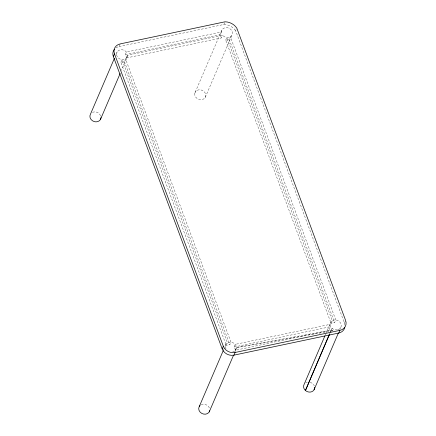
<?xml version="1.0" encoding="UTF-8"?>
<svg xmlns="http://www.w3.org/2000/svg" width="436" height="436" viewBox="0 0 436 436"><rect width="100%" height="100%" fill="white"/><g stroke="black" fill="none" stroke-linecap="round" stroke-linejoin="round"><path stroke-width="0.33" stroke-dasharray="2.18 1.64" d="M126.451 57.95L126.184 56.249L125.241 54.702L126.38 52.037L221.401 31.997L221.461 31.109A5.663 4.861 23.2 0 1 229.331 28.356A5.663 4.861 23.2 0 1 231.096 36.253C228.649 38.422 224.562 37.741 222.611 35.245L127.59 55.285L126.451 57.95L221.466 37.91L222.611 35.245M127.59 55.285L127.072 57.356L121.475 70.414M221.401 31.997L220.229 35.054L221.466 37.91M330.526 331.605L331.06 330.352L330.292 330.243L235.271 350.282L235.009 348.587L234.061 347.034L235.206 344.369L330.221 324.33L329.082 326.995L329.344 328.69L330.292 330.243L332.641 330.826L332.096 328.313A5.663 4.861 23.2 0 0 337.54 329.79M337.993 329.676A5.663 4.861 23.2 0 0 341.235 324.896A5.663 4.861 23.2 0 0 336.777 320.149C330.199 318.111 328.079 327.202 332.641 330.826M329.458 334.107L330.259 332.232M115.949 47.895A9.439 8.104 23.2 0 1 119.061 46.57L120.205 43.905M116.031 54.516L117.099 52.026A5.663 4.861 23.2 0 1 125.715 51.301L126.38 52.037M120.892 62.283L122.036 59.618L227.467 342.838L226.322 345.503L120.892 62.283L122.756 62.228L124.385 61.547L125.53 58.882L230.96 342.102L229.816 344.767L227.952 344.822L226.322 345.503M119.061 46.57L223.881 24.465L225.025 21.8M195.268 92.105L221.919 29.921M225.712 40.172L226.856 37.507L332.287 320.733L331.142 323.398L225.712 40.172L227.576 40.123L229.205 39.436L230.35 36.771L335.78 319.997L334.635 322.662L332.772 322.711L331.142 323.398M205.242 97.43L231.892 35.251M344.947 325.24A9.439 8.104 23.2 0 0 344.462 323.076L235.642 30.743L236.552 28.613M223.521 349.961L225.919 344.364M235.271 350.282L236.416 347.617L330.292 330.243M235.097 351.558L235.898 349.688M325.142 335.317L325.676 334.069M325.943 333.447L330.739 322.259M330.232 332.668L332.096 328.313M339.917 329.447L340.718 327.583M344.462 323.076L345.377 320.945M127.072 57.356C125.857 59.383 123.23 60.059 121.034 59.465A5.663 4.861 23.2 0 1 117.099 52.026M305.636 382.912L307.266 382.23M201.149 404.788C204.217 403.3 208.266 404.935 209.498 408.101M125.241 54.702L220.256 34.662M234.061 347.034L329.082 326.995M236.416 347.617L331.97 330.94M100.678 115.769L99.065 113.48A5.663 4.861 23.2 0 0 92.328 112.455M229.205 39.436L334.635 322.662M124.385 61.547L229.816 344.767M223.881 24.465A12.742 10.944 23.2 0 1 235.642 30.743M232.72 351.901A5.663 4.861 23.2 0 0 236.356 348.506C237.304 343.535 230.35 340.009 226.715 343.361A5.663 4.861 23.2 0 0 226.061 348.964M310.127 382.328A5.663 4.861 23.2 0 1 314.318 385.996M194.81 93.288C193.862 98.258 200.811 101.784 204.446 98.432A5.663 4.861 23.2 0 0 202.68 90.541A5.663 4.861 23.2 0 0 194.81 93.288"/><path stroke-width="0.65" d="M100.939 117.464L100.967 117.066M114.434 58.244L90.448 114.21A5.663 4.861 23.2 0 0 94.383 121.644C96.972 122.412 100.242 121.154 100.88 118.352M329.191 334.734L305.445 390.493A5.663 4.861 23.2 0 0 311.56 391.79A5.663 4.861 23.2 0 0 314.607 387.293M113.349 56.533L114.494 53.868A9.439 8.104 23.2 0 1 120.205 43.905L225.025 21.8A12.742 10.944 23.2 0 1 236.781 28.078L345.606 320.411A9.439 8.104 23.2 0 1 339.895 330.374L338.75 333.039L233.93 355.149A9.439 8.104 23.2 0 1 222.175 348.871L113.349 56.533A9.439 8.104 23.2 0 1 114.368 49.372M100.422 119.535L120.145 73.521M222.175 348.871L223.314 346.206L114.494 53.868M199.268 406.543L223.254 350.582M209.247 411.873L233.5 355.286M233.93 355.149L235.075 352.484L339.895 330.374M324.875 335.938L304.088 384.438C302.955 386.47 303.756 389.037 305.445 390.493L329.431 334.532M314.067 389.762L338.32 333.18M344.805 327.387A9.439 8.104 23.2 0 1 338.75 333.039M235.075 352.484A9.439 8.104 23.2 0 1 223.314 346.206M209.705 410.685A5.663 4.861 23.2 0 1 201.835 413.437A5.663 4.861 23.2 0 1 200.064 405.54"/></g></svg>
